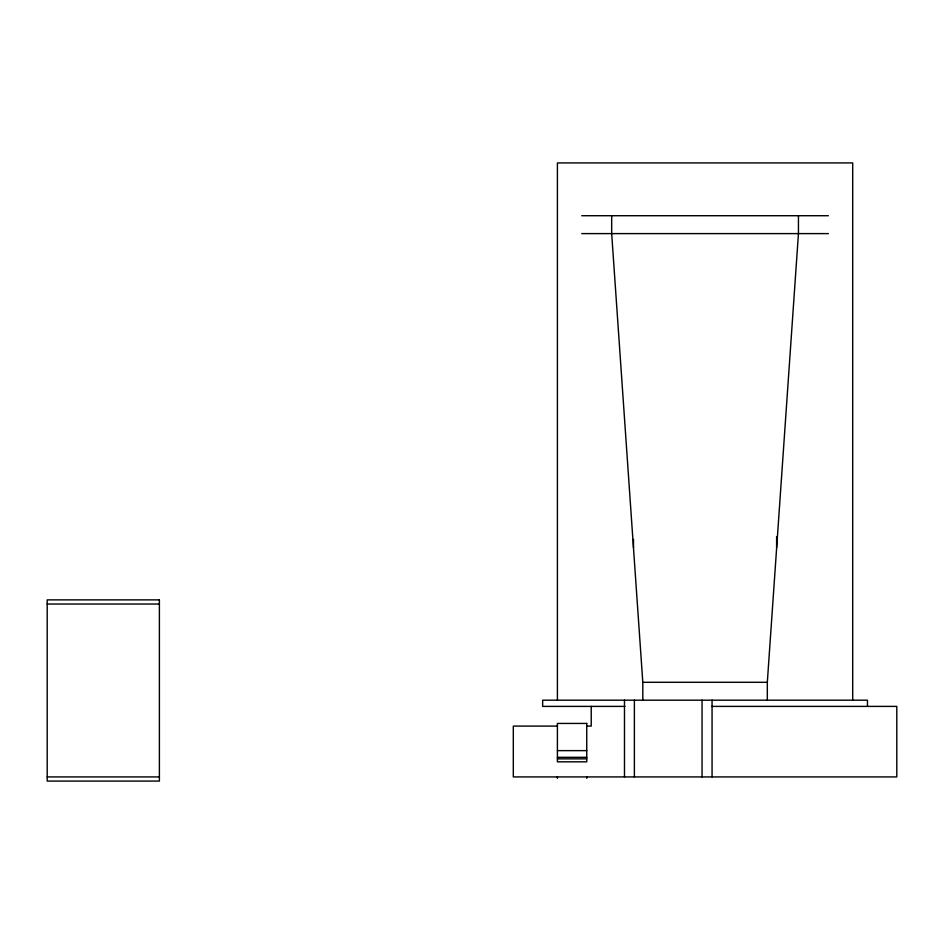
<?xml version="1.0" encoding="UTF-8"?>
<svg xmlns="http://www.w3.org/2000/svg" width="944" height="944" viewBox="0 0 944 944"><rect width="100%" height="100%" fill="white"/><g stroke="black" fill="none" stroke-linecap="round" stroke-linejoin="round"><path stroke-width="1.42" d="M767.319 700.188L767.319 682.3L798.447 233.605L798.447 215.716M581.728 215.716L828.384 215.716M581.728 233.605L828.384 233.605M47.2 604.03L159.394 604.03M611.677 215.716L611.677 233.605L642.805 682.3L767.319 682.3M624.999 706.395L542.647 706.395L542.647 700.188L867.465 700.188L867.465 706.395M711.634 706.395L896.8 706.395L896.8 776.924L513.312 776.924L513.312 726.089L557.42 726.089M586.814 726.089L591.227 726.089L591.227 706.395M557.408 750.633L586.743 750.633M557.408 757.312L586.743 757.312M557.408 758.858L586.743 758.858M47.2 776.924L159.394 776.924M852.703 700.188L852.703 162.923L557.408 162.923L557.408 700.188M776.617 536.64L776.617 547.65M712.059 700.188L712.059 776.924M702.053 700.188L702.053 776.924M642.805 682.3L642.805 700.188M634.38 700.188L634.38 776.924M633.495 539.39L633.495 547.65M624.48 700.188L624.48 776.924M586.743 776.57L586.743 778.316M557.408 776.57L557.408 778.316M159.394 599.877L47.2 599.877L47.2 781.077L159.394 781.077L159.394 599.877M586.743 723.434L557.408 723.434L557.408 761.82L586.743 761.82L586.743 723.434"/></g></svg>
